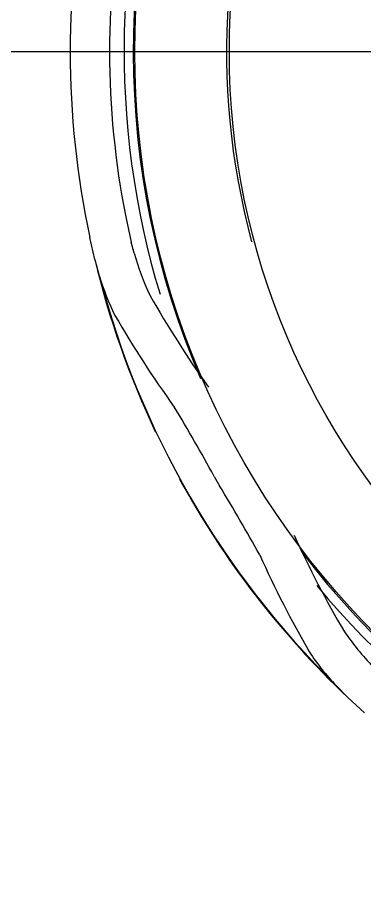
# Model space of a CAD drawing. Header units: millimetres. Extents: x -60 to 7633, y -2614 to 2146.
# Drawn here: x 3542.8 to 3547.2, y -2357.21 to -2346.03 of the extents above; entities that cross this region are included whole.
import ezdxf
from ezdxf.lldxf.tags import DXFTag

# ---------------------------------------------------------------- set-up
doc = ezdxf.new("R2010")
doc.units = ezdxf.units.MM
doc.layers.get('0').update_dxf_attribs({"color": 250})
tags = doc.linetypes.add('CENTER2', pattern=[28.575, 19.05, -3.175, 3.175, -3.175]).pattern_tags.tags
tags[10:11] = [DXFTag(74, 4), DXFTag(75, 0), DXFTag(340, '0'), DXFTag(46, 0.0), DXFTag(50, 0.0), DXFTag(44, 0.0), DXFTag(45, 0.0)]
tags[8:9] = [DXFTag(74, 4), DXFTag(75, 0), DXFTag(340, '0'), DXFTag(46, 0.0), DXFTag(50, 0.0), DXFTag(44, 0.0), DXFTag(45, 0.0)]
tags[6:7] = [DXFTag(74, 4), DXFTag(75, 0), DXFTag(340, '0'), DXFTag(46, 0.0), DXFTag(50, 0.0), DXFTag(44, 0.0), DXFTag(45, 0.0)]
tags[4:5] = [DXFTag(74, 4), DXFTag(75, 0), DXFTag(340, '0'), DXFTag(46, 0.0), DXFTag(50, 0.0), DXFTag(44, 0.0), DXFTag(45, 0.0)]

msp = doc.modelspace()

# ---------------------------------------------------------------- linework, layer by layer
at = {"linetype": 'CENTER2'}
msp.add_line((3574.771, -2346.465), (3534.771, -2346.465), dxfattribs=at)
at = {"linetype": 'Continuous'}
for p, q in [((3544.176, -2348.558), (3544.245, -2348.883)), ((3543.782, -2349.101), (3543.719, -2348.822)), ((3544.282, -2349.022), (3544.245, -2348.883)), ((3543.782, -2349.101), (3543.84, -2349.307)), ((3546.845, -2354.511), (3546.994, -2354.664)), ((3547.204, -2354.858), (3546.994, -2354.664))]:
    msp.add_line(p, q, dxfattribs=at)
for radius in [32.5, 32, 10.48, 9.28]:
    msp.add_circle((3554.771, -2346.465), radius, dxfattribs=at)
for centre, radius, start, end in [((3554.771, -2346.465), 9.315, 255, 195), ((3554.771, -2346.465), 10.5, 157.0185, 203.2614), ((3554.771, -2346.465), 10.616, 160.337, 196.8593), ((3554.771, -2346.465), 11.3, 167.9632, 192.0368), ((3554.771, -2346.465), 10.8, 168.8254, 191.1746), ((3547.418, -2348.144), 3.256, 195.6446, 205.6699), ((3554.771, -2346.465), 11.3, 193.4863, 205.2975), ((3546.848, -2348.415), 3.137, 196.5172, 206.4277), ((3554.771, -2346.465), 11.294, 194.5713, 225.4287), ((3556.017, -2343.034), 13.25, 209.4816, 215.4757), ((3555.552, -2343.186), 13.283, 209.9193, 215.9006), ((3525.702, -2362.504), 22.302, 28.5195, 31.1307), ((3555.117, -2346.265), 11.3, 209.6542, 210.3458), ((3554.771, -2346.465), 11.3, 208.6966, 226.5137), ((3527.11, -2363.176), 21.418, 28.8155, 31.5343), ((3558.366, -2347.102), 13.25, 204.5243, 210.5184), ((3558.002, -2347.429), 13.283, 204.0994, 210.0807), ((3554.771, -2346.465), 10.5, 217.1526, 263.6187), ((3554.771, -2346.465), 10.616, 219.6739, 257.2662), ((3549.639, -2351.995), 3.254, 214.3269, 224.3587), ((3549.122, -2352.351), 3.139, 213.5756, 223.4795)]:
    msp.add_arc(centre, radius, start, end, dxfattribs=at)

doc.saveas('drawing.dxf')
